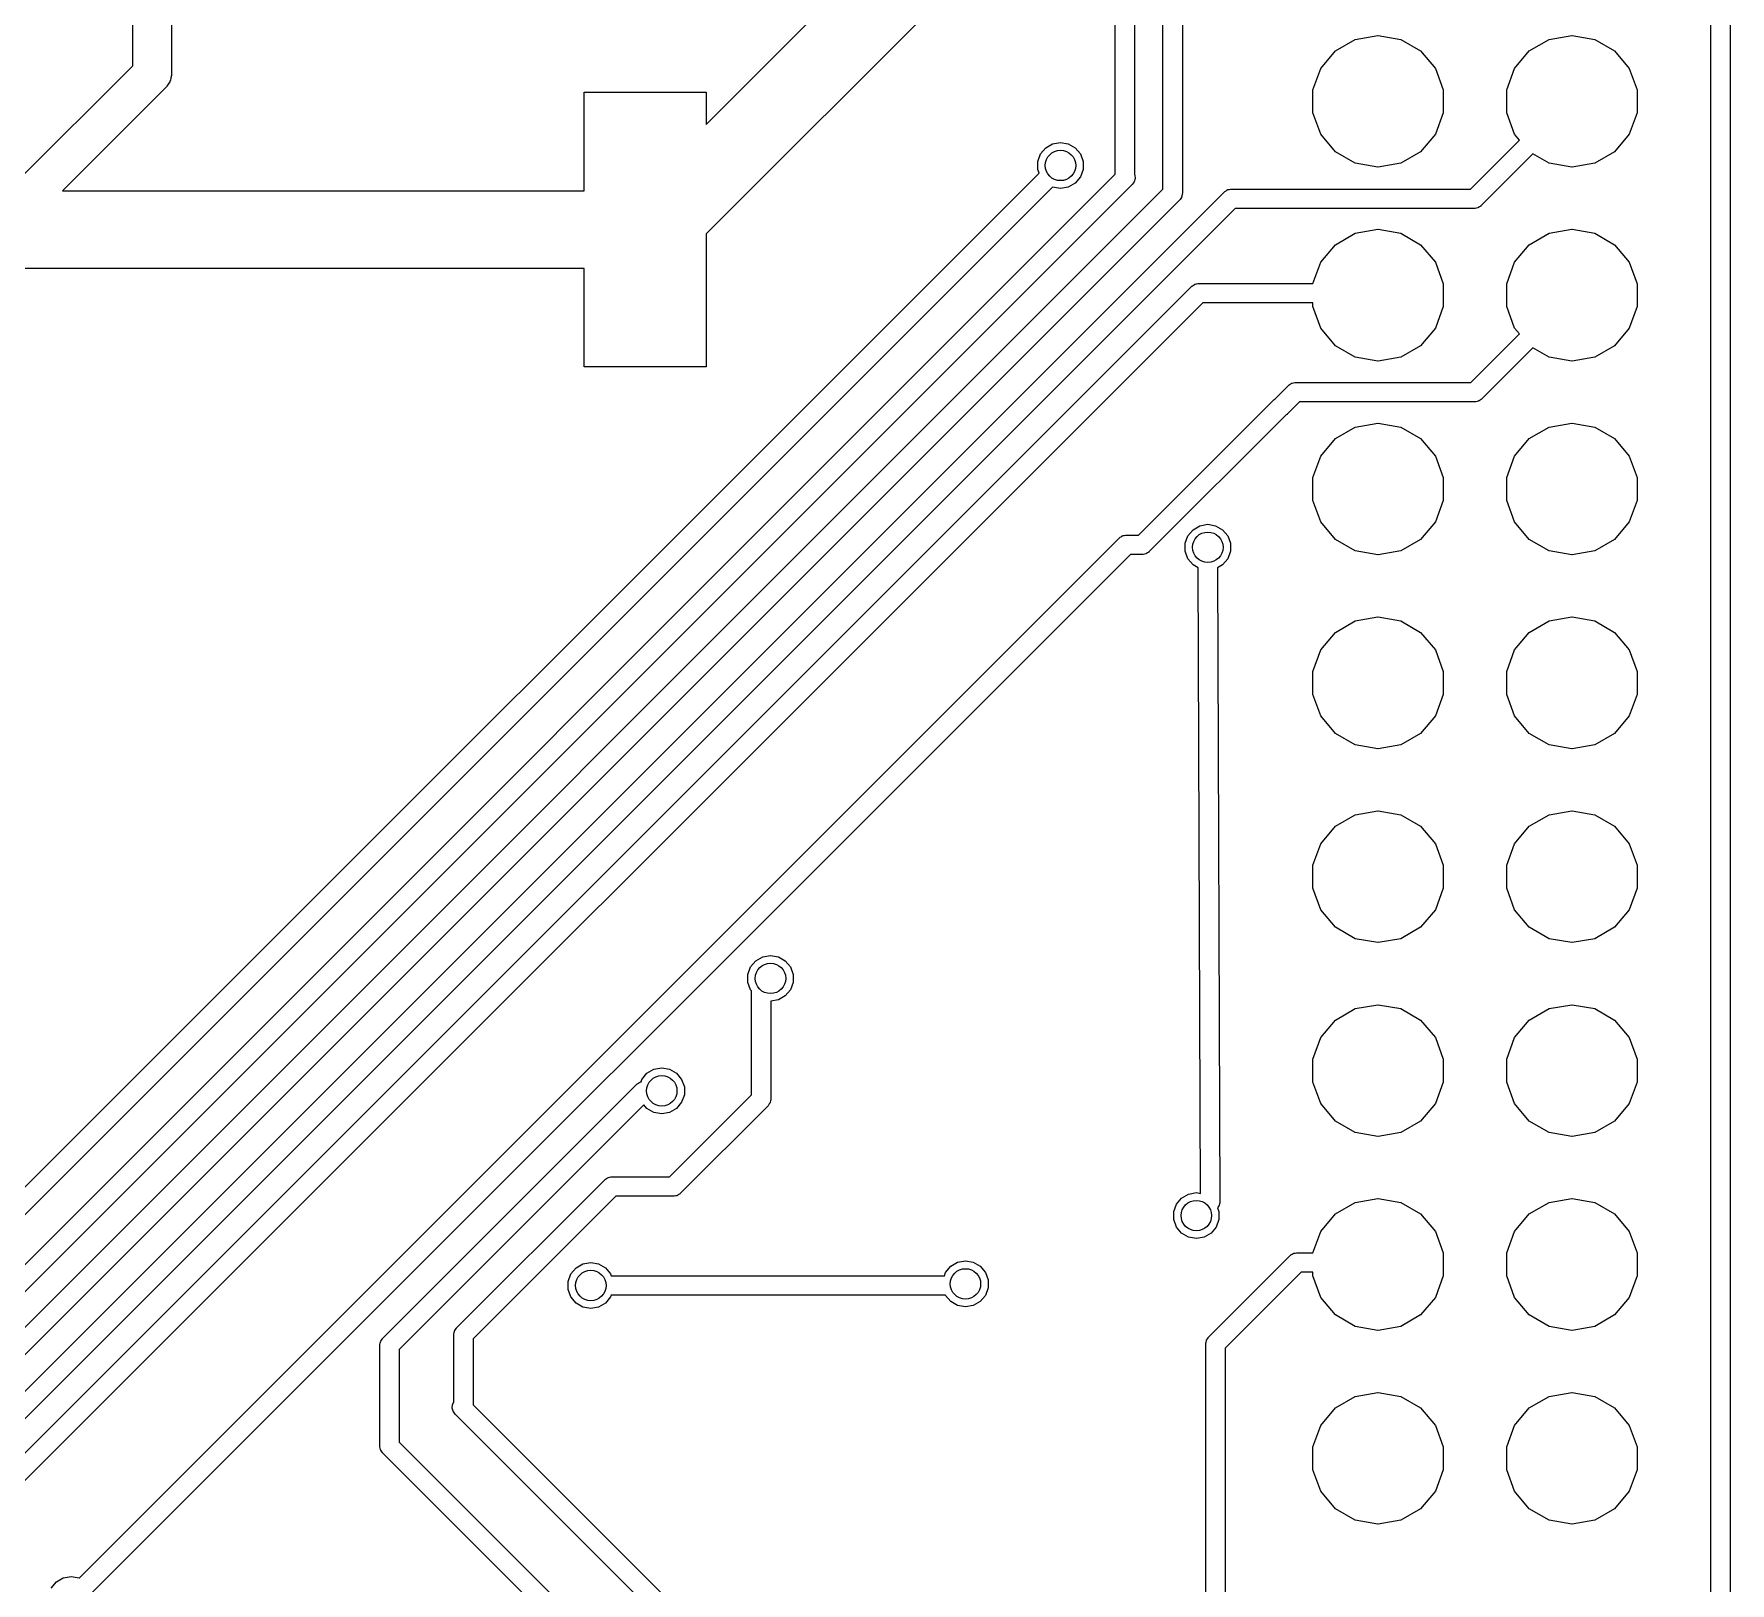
# Model space of a CAD drawing. Extents: x 10 to 287, y -200 to -10.
# Drawn here: x 157.34 to 179.56, y -92.19 to -71.89 of the extents above; entities that cross this region are included whole.
import ezdxf

# ---------------------------------------------------------------- set-up
doc = ezdxf.new("R2010")
doc.units = 0
doc.header["$MEASUREMENT"] = 0
doc.layers.add('BLACK', color=7, linetype='CONTINUOUS')

msp = doc.modelspace()

# ---------------------------------------------------------------- linework, layer by layer
at = {"layer": 'Black'}
for p, q in [((179.562, -51.292), (179.562, -112.995)), ((179.308, -112.942), (179.308, -51.3446)), ((171.505, -73.7255), (171.505, -53.3002)), ((171.759, -53.3002), (171.759, -73.7266)), ((172.133, -73.9224), (172.133, -55.9897)), ((172.387, -56.0423), (172.387, -73.975)), ((166.15, -73.0715), (169.952, -69.2696)), ((170.819, -69.8392), (166.15, -74.5083)), ((158.637, -72.304), (158.637, -71.6152)), ((159.145, -71.6152), (159.145, -72.4092)), ((174.392, -72.1084), (174.651, -71.9585)), ((174.651, -71.9585), (174.947, -71.9064)), ((174.947, -71.9064), (174.953, -71.9064)), ((174.953, -71.9064), (175.249, -71.9585)), ((175.249, -71.9585), (175.508, -72.1084)), ((176.932, -72.1084), (177.191, -71.9585)), ((177.191, -71.9585), (177.487, -71.9064)), ((177.487, -71.9064), (177.493, -71.9064)), ((177.493, -71.9064), (177.789, -71.9585)), ((177.789, -71.9585), (178.048, -72.1084)), ((174.199, -72.3382), (174.392, -72.1084)), ((175.508, -72.1084), (175.701, -72.3382)), ((176.739, -72.3382), (176.932, -72.1084)), ((178.048, -72.1084), (178.241, -72.3382)), ((157.115, -73.826), (158.637, -72.304)), ((159.144, -72.4313), (159.135, -72.4634)), ((159.145, -72.4092), (159.143, -72.4202)), ((159.143, -72.4202), (159.144, -72.4313)), ((174.096, -72.62), (174.199, -72.3382)), ((175.701, -72.3382), (175.804, -72.62)), ((176.636, -72.62), (176.739, -72.3382)), ((178.241, -72.3382), (178.344, -72.62)), ((159.07, -72.5888), (157.716, -73.9428)), ((159.077, -72.5796), (159.07, -72.5888)), ((159.085, -72.5724), (159.077, -72.5796)), ((159.102, -72.5437), (159.085, -72.5724)), ((159.121, -72.5165), (159.102, -72.5437)), ((159.124, -72.5057), (159.121, -72.5165)), ((159.13, -72.496), (159.124, -72.5057)), ((159.135, -72.4634), (159.13, -72.496)), ((164.55, -73.9428), (164.55, -72.6512)), ((164.55, -72.6512), (166.15, -72.6512)), ((166.15, -72.6512), (166.15, -73.0715)), ((174.096, -72.92), (174.096, -72.62)), ((175.804, -72.62), (175.804, -72.92)), ((176.636, -72.92), (176.636, -72.62)), ((178.344, -72.62), (178.344, -72.92)), ((174.199, -73.2018), (174.096, -72.92)), ((175.804, -72.92), (175.701, -73.2018)), ((176.739, -73.2018), (176.636, -72.92)), ((178.344, -72.92), (178.241, -73.2018)), ((170.687, -73.3273), (170.79, -73.3091)), ((170.79, -73.3091), (170.893, -73.3273)), ((174.392, -73.4316), (174.199, -73.2018)), ((175.701, -73.2018), (175.508, -73.4316)), ((176.161, -73.9197), (176.803, -73.2778)), ((176.803, -73.2778), (176.739, -73.2018)), ((178.241, -73.2018), (178.048, -73.4316)), ((170.494, -73.5578), (170.529, -73.4596)), ((170.529, -73.4596), (170.597, -73.3795)), ((170.597, -73.3795), (170.687, -73.3273)), ((170.893, -73.3273), (170.983, -73.3795)), ((170.983, -73.3795), (171.051, -73.4596)), ((171.051, -73.4596), (171.086, -73.5578)), ((174.651, -73.5815), (174.392, -73.4316)), ((175.508, -73.4316), (175.249, -73.5815)), ((176.98, -73.4595), (176.303, -74.1365)), ((177.191, -73.5815), (176.98, -73.4595)), ((178.048, -73.4316), (177.789, -73.5815)), ((148.69, -95.5302), (170.511, -73.7095)), ((149.44, -95.7901), (171.505, -73.7255)), ((170.494, -73.6622), (170.494, -73.5578)), ((170.511, -73.7095), (170.494, -73.6622)), ((171.051, -73.7604), (170.983, -73.8405)), ((171.086, -73.6622), (171.051, -73.7604)), ((171.086, -73.5578), (171.086, -73.6622)), ((171.759, -73.7266), (171.763, -73.7364)), ((171.763, -73.7364), (171.767, -73.7803)), ((174.947, -73.6336), (174.651, -73.5815)), ((174.953, -73.6336), (174.947, -73.6336)), ((175.249, -73.5815), (174.953, -73.6336)), ((177.487, -73.6336), (177.191, -73.5815)), ((177.493, -73.6336), (177.487, -73.6336)), ((177.789, -73.5815), (177.493, -73.6336)), ((170.687, -73.8926), (148.907, -95.6726)), ((171.721, -73.8679), (149.667, -95.9223)), ((150.271, -95.785), (172.133, -73.9224)), ((157.716, -73.9428), (164.55, -73.9428)), ((170.687, -73.8927), (170.687, -73.8926)), ((170.79, -73.9109), (170.687, -73.8927)), ((170.893, -73.8927), (170.79, -73.9109)), ((170.983, -73.8405), (170.893, -73.8927)), ((171.73, -73.859), (171.721, -73.8679)), ((171.721, -73.8679), (171.721, -73.8679)), ((171.756, -73.8229), (171.73, -73.859)), ((171.767, -73.7803), (171.756, -73.8229)), ((172.387, -73.986), (172.382, -74.0021)), ((172.387, -73.975), (172.386, -73.9805)), ((172.386, -73.9805), (172.387, -73.986)), ((172.746, -74.1481), (172.937, -73.9569)), ((172.937, -73.9569), (172.941, -73.9537)), ((172.941, -73.9537), (172.945, -73.9494)), ((172.945, -73.9494), (172.959, -73.9411)), ((172.959, -73.9411), (172.973, -73.9316)), ((172.973, -73.9316), (172.978, -73.9302)), ((172.978, -73.9302), (172.983, -73.9274)), ((172.983, -73.9274), (173, -73.9245)), ((173, -73.9245), (173.016, -73.9202)), ((173.016, -73.9202), (173.021, -73.9207)), ((173.021, -73.9207), (173.027, -73.9197)), ((173.027, -73.9197), (176.161, -73.9197)), ((172.35, -74.0648), (150.487, -95.9274)), ((150.87, -96.0238), (172.746, -74.1481)), ((172.353, -74.0602), (172.35, -74.0648)), ((172.358, -74.0566), (172.353, -74.0602)), ((172.366, -74.0422), (172.358, -74.0566)), ((172.375, -74.0286), (172.366, -74.0422)), ((172.377, -74.0232), (172.375, -74.0286)), ((172.38, -74.0184), (172.377, -74.0232)), ((172.382, -74.0021), (172.38, -74.0184)), ((173.079, -74.1737), (172.925, -74.3277)), ((176.213, -74.1737), (173.079, -74.1737)), ((176.219, -74.1727), (176.213, -74.1737)), ((176.224, -74.1732), (176.219, -74.1727)), ((176.24, -74.1689), (176.224, -74.1732)), ((176.257, -74.1661), (176.24, -74.1689)), ((176.262, -74.1633), (176.257, -74.1661)), ((176.267, -74.1618), (176.262, -74.1633)), ((176.281, -74.1523), (176.267, -74.1618)), ((176.295, -74.144), (176.281, -74.1523)), ((176.299, -74.1397), (176.295, -74.144)), ((176.303, -74.1365), (176.299, -74.1397)), ((172.925, -74.3277), (151.087, -96.1662)), ((166.15, -74.5083), (166.15, -76.2504)), ((174.199, -74.8782), (174.392, -74.6484)), ((174.392, -74.6484), (174.651, -74.4985)), ((174.651, -74.4985), (174.947, -74.4464)), ((174.947, -74.4464), (174.953, -74.4464)), ((174.953, -74.4464), (175.249, -74.4985)), ((175.249, -74.4985), (175.508, -74.6484)), ((175.508, -74.6484), (175.701, -74.8782)), ((176.739, -74.8782), (176.932, -74.6484)), ((176.932, -74.6484), (177.191, -74.4985)), ((177.191, -74.4985), (177.487, -74.4464)), ((177.487, -74.4464), (177.493, -74.4464)), ((177.493, -74.4464), (177.789, -74.4985)), ((177.789, -74.4985), (178.048, -74.6484)), ((178.048, -74.6484), (178.241, -74.8782)), ((174.098, -75.1561), (174.199, -74.8782)), ((175.701, -74.8782), (175.804, -75.16)), ((176.636, -75.16), (176.739, -74.8782)), ((178.241, -74.8782), (178.344, -75.16)), ((164.55, -74.9588), (156.13, -74.9588)), ((164.55, -76.2504), (164.55, -74.9588)), ((151.37, -96.3337), (172.511, -75.1933)), ((172.511, -75.1933), (172.515, -75.1901)), ((172.515, -75.1901), (172.519, -75.1858)), ((172.519, -75.1858), (172.533, -75.1775)), ((172.533, -75.1775), (172.547, -75.168)), ((172.547, -75.168), (172.552, -75.1665)), ((172.552, -75.1665), (172.557, -75.1637)), ((172.557, -75.1637), (172.574, -75.1608)), ((172.574, -75.1608), (172.59, -75.1565)), ((172.59, -75.1565), (172.595, -75.157)), ((172.595, -75.157), (172.601, -75.1561)), ((172.601, -75.1561), (174.098, -75.1561)), ((175.804, -75.16), (175.804, -75.46)), ((176.636, -75.46), (176.636, -75.16)), ((178.344, -75.16), (178.344, -75.46)), ((172.653, -75.4101), (151.587, -96.4761)), ((174.096, -75.4101), (172.653, -75.4101)), ((174.096, -75.46), (174.096, -75.4101)), ((174.199, -75.7418), (174.096, -75.46)), ((175.804, -75.46), (175.701, -75.7418)), ((176.739, -75.7418), (176.636, -75.46)), ((178.344, -75.46), (178.241, -75.7418)), ((174.392, -75.9716), (174.199, -75.7418)), ((175.701, -75.7418), (175.508, -75.9716)), ((176.803, -75.8178), (176.739, -75.7418)), ((178.241, -75.7418), (178.048, -75.9716)), ((174.651, -76.1215), (174.392, -75.9716)), ((175.508, -75.9716), (175.249, -76.1215)), ((176.167, -76.453), (176.803, -75.8178)), ((178.048, -75.9716), (177.789, -76.1215)), ((174.947, -76.1736), (174.651, -76.1215)), ((174.953, -76.1736), (174.947, -76.1736)), ((175.249, -76.1215), (174.953, -76.1736)), ((176.98, -75.9995), (176.31, -76.6698)), ((177.191, -76.1215), (176.98, -75.9995)), ((177.487, -76.1736), (177.191, -76.1215)), ((177.493, -76.1736), (177.487, -76.1736)), ((177.789, -76.1215), (177.493, -76.1736)), ((166.15, -76.2504), (164.55, -76.2504)), ((173.601, -76.6694), (173.78, -76.4902)), ((173.78, -76.4902), (173.785, -76.487)), ((173.785, -76.487), (173.788, -76.4827)), ((173.788, -76.4827), (173.803, -76.4744)), ((173.803, -76.4744), (173.816, -76.4649)), ((173.816, -76.4649), (173.822, -76.4635)), ((173.822, -76.4635), (173.827, -76.4607)), ((173.827, -76.4607), (173.843, -76.4578)), ((173.843, -76.4578), (173.859, -76.4535)), ((173.859, -76.4535), (173.864, -76.454)), ((173.864, -76.454), (173.87, -76.453)), ((173.87, -76.453), (176.167, -76.453)), ((171.811, -78.453), (173.58, -76.6842)), ((173.745, -76.8786), (171.954, -78.6698)), ((173.58, -76.6842), (173.585, -76.681)), ((173.585, -76.681), (173.588, -76.6767)), ((173.588, -76.6767), (173.601, -76.6694)), ((173.758, -76.8713), (173.745, -76.8786)), ((173.761, -76.867), (173.758, -76.8713)), ((173.766, -76.8638), (173.761, -76.867)), ((173.923, -76.707), (173.766, -76.8638)), ((176.22, -76.707), (173.923, -76.707)), ((176.226, -76.706), (176.22, -76.707)), ((176.231, -76.7065), (176.226, -76.706)), ((176.247, -76.7022), (176.231, -76.7065)), ((176.263, -76.6993), (176.247, -76.7022)), ((176.268, -76.6965), (176.263, -76.6993)), ((176.274, -76.6951), (176.268, -76.6965)), ((176.287, -76.6856), (176.274, -76.6951)), ((176.302, -76.6773), (176.287, -76.6856)), ((176.305, -76.673), (176.302, -76.6773)), ((176.31, -76.6698), (176.305, -76.673)), ((174.392, -77.1884), (174.651, -77.0385)), ((174.651, -77.0385), (174.947, -76.9864)), ((174.947, -76.9864), (174.953, -76.9864)), ((174.953, -76.9864), (175.249, -77.0385)), ((175.249, -77.0385), (175.508, -77.1884)), ((176.932, -77.1884), (177.191, -77.0385)), ((177.191, -77.0385), (177.487, -76.9864)), ((177.487, -76.9864), (177.493, -76.9864)), ((177.493, -76.9864), (177.789, -77.0385)), ((177.789, -77.0385), (178.048, -77.1884)), ((174.199, -77.4182), (174.392, -77.1884)), ((175.508, -77.1884), (175.701, -77.4182)), ((176.739, -77.4182), (176.932, -77.1884)), ((178.048, -77.1884), (178.241, -77.4182)), ((174.096, -77.7), (174.199, -77.4182)), ((175.701, -77.4182), (175.804, -77.7)), ((176.636, -77.7), (176.739, -77.4182)), ((178.241, -77.4182), (178.344, -77.7)), ((174.096, -78), (174.096, -77.7)), ((175.804, -77.7), (175.804, -78)), ((176.636, -78), (176.636, -77.7)), ((178.344, -77.7), (178.344, -78)), ((174.199, -78.2818), (174.096, -78)), ((175.804, -78), (175.701, -78.2818)), ((176.739, -78.2818), (176.636, -78)), ((178.344, -78), (178.241, -78.2818)), ((172.459, -78.4626), (172.527, -78.3825)), ((172.527, -78.3825), (172.617, -78.3303)), ((172.617, -78.3303), (172.72, -78.3121)), ((172.72, -78.3121), (172.823, -78.3303)), ((172.823, -78.3303), (172.913, -78.3825)), ((172.913, -78.3825), (172.981, -78.4626)), ((174.392, -78.5116), (174.199, -78.2818)), ((175.701, -78.2818), (175.508, -78.5116)), ((176.932, -78.5116), (176.739, -78.2818)), ((178.241, -78.2818), (178.048, -78.5116)), ((157.935, -92.1185), (171.563, -78.4902)), ((171.563, -78.4902), (171.568, -78.487)), ((171.568, -78.487), (171.572, -78.4827)), ((171.572, -78.4827), (171.586, -78.4744)), ((171.586, -78.4744), (171.6, -78.4649)), ((171.6, -78.4649), (171.605, -78.4635)), ((171.605, -78.4635), (171.61, -78.4607)), ((171.61, -78.4607), (171.626, -78.4578)), ((171.626, -78.4578), (171.642, -78.4535)), ((171.642, -78.4535), (171.648, -78.454)), ((171.648, -78.454), (171.653, -78.453)), ((171.653, -78.453), (171.811, -78.453)), ((172.424, -78.5608), (172.459, -78.4626)), ((172.424, -78.6652), (172.424, -78.5608)), ((172.981, -78.4626), (173.016, -78.5608)), ((173.016, -78.5608), (173.016, -78.6652)), ((174.651, -78.6615), (174.392, -78.5116)), ((175.508, -78.5116), (175.249, -78.6615)), ((177.191, -78.6615), (176.932, -78.5116)), ((178.048, -78.5116), (177.789, -78.6615)), ((171.706, -78.707), (158.11, -92.3028)), ((171.864, -78.707), (171.706, -78.707)), ((171.87, -78.706), (171.864, -78.707)), ((171.875, -78.7065), (171.87, -78.706)), ((171.891, -78.7022), (171.875, -78.7065)), ((171.907, -78.6993), (171.891, -78.7022)), ((171.912, -78.6965), (171.907, -78.6993)), ((171.918, -78.6951), (171.912, -78.6965)), ((171.931, -78.6856), (171.918, -78.6951)), ((171.946, -78.6773), (171.931, -78.6856)), ((171.949, -78.673), (171.946, -78.6773)), ((171.954, -78.6698), (171.949, -78.673)), ((172.459, -78.7634), (172.424, -78.6652)), ((172.527, -78.8435), (172.459, -78.7634)), ((172.594, -78.8824), (172.527, -78.8435)), ((172.913, -78.8435), (172.848, -78.8813)), ((172.981, -78.7634), (172.913, -78.8435)), ((173.016, -78.6652), (172.981, -78.7634)), ((174.947, -78.7136), (174.651, -78.6615)), ((174.953, -78.7136), (174.947, -78.7136)), ((175.249, -78.6615), (174.953, -78.7136)), ((177.487, -78.7136), (177.191, -78.6615)), ((177.493, -78.7136), (177.487, -78.7136)), ((177.789, -78.6615), (177.493, -78.7136)), ((172.623, -87.0784), (172.594, -78.8824)), ((172.848, -78.8813), (172.877, -87.1896)), ((174.651, -79.5785), (174.947, -79.5264)), ((174.947, -79.5264), (174.953, -79.5264)), ((174.953, -79.5264), (175.249, -79.5785)), ((177.191, -79.5785), (177.487, -79.5264)), ((177.487, -79.5264), (177.493, -79.5264)), ((177.493, -79.5264), (177.789, -79.5785)), ((174.199, -79.9582), (174.392, -79.7284)), ((174.392, -79.7284), (174.651, -79.5785)), ((175.249, -79.5785), (175.508, -79.7284)), ((175.508, -79.7284), (175.701, -79.9582)), ((176.739, -79.9582), (176.932, -79.7284)), ((176.932, -79.7284), (177.191, -79.5785)), ((177.789, -79.5785), (178.048, -79.7284)), ((178.048, -79.7284), (178.241, -79.9582)), ((174.096, -80.24), (174.199, -79.9582)), ((175.701, -79.9582), (175.804, -80.24)), ((176.636, -80.24), (176.739, -79.9582)), ((178.241, -79.9582), (178.344, -80.24)), ((174.096, -80.54), (174.096, -80.24)), ((175.804, -80.24), (175.804, -80.54)), ((176.636, -80.54), (176.636, -80.24)), ((178.344, -80.24), (178.344, -80.54)), ((174.199, -80.8218), (174.096, -80.54)), ((175.804, -80.54), (175.701, -80.8218)), ((176.739, -80.8218), (176.636, -80.54)), ((178.344, -80.54), (178.241, -80.8218)), ((174.392, -81.0516), (174.199, -80.8218)), ((175.701, -80.8218), (175.508, -81.0516)), ((176.932, -81.0516), (176.739, -80.8218)), ((178.241, -80.8218), (178.048, -81.0516)), ((174.651, -81.2015), (174.392, -81.0516)), ((175.508, -81.0516), (175.249, -81.2015)), ((177.191, -81.2015), (176.932, -81.0516)), ((178.048, -81.0516), (177.789, -81.2015)), ((174.947, -81.2536), (174.651, -81.2015)), ((174.953, -81.2536), (174.947, -81.2536)), ((175.249, -81.2015), (174.953, -81.2536)), ((177.487, -81.2536), (177.191, -81.2015)), ((177.493, -81.2536), (177.487, -81.2536)), ((177.789, -81.2015), (177.493, -81.2536)), ((174.392, -82.2684), (174.651, -82.1185)), ((174.651, -82.1185), (174.947, -82.0664)), ((174.947, -82.0664), (174.953, -82.0664)), ((174.953, -82.0664), (175.249, -82.1185)), ((175.249, -82.1185), (175.508, -82.2684)), ((176.932, -82.2684), (177.191, -82.1185)), ((177.191, -82.1185), (177.487, -82.0664)), ((177.487, -82.0664), (177.493, -82.0664)), ((177.493, -82.0664), (177.789, -82.1185)), ((177.789, -82.1185), (178.048, -82.2684)), ((174.199, -82.4982), (174.392, -82.2684)), ((175.508, -82.2684), (175.701, -82.4982)), ((176.739, -82.4982), (176.932, -82.2684)), ((178.048, -82.2684), (178.241, -82.4982)), ((174.096, -82.78), (174.199, -82.4982)), ((175.701, -82.4982), (175.804, -82.78)), ((176.636, -82.78), (176.739, -82.4982)), ((178.241, -82.4982), (178.344, -82.78)), ((174.096, -83.08), (174.096, -82.78)), ((175.804, -82.78), (175.804, -83.08)), ((176.636, -83.08), (176.636, -82.78)), ((178.344, -82.78), (178.344, -83.08)), ((174.199, -83.3618), (174.096, -83.08)), ((175.804, -83.08), (175.701, -83.3618)), ((176.739, -83.3618), (176.636, -83.08)), ((178.344, -83.08), (178.241, -83.3618)), ((174.392, -83.5916), (174.199, -83.3618)), ((175.701, -83.3618), (175.508, -83.5916)), ((176.932, -83.5916), (176.739, -83.3618)), ((178.241, -83.3618), (178.048, -83.5916)), ((174.651, -83.7415), (174.392, -83.5916)), ((174.947, -83.7936), (174.651, -83.7415)), ((175.249, -83.7415), (174.953, -83.7936)), ((175.508, -83.5916), (175.249, -83.7415)), ((177.191, -83.7415), (176.932, -83.5916)), ((177.487, -83.7936), (177.191, -83.7415)), ((177.789, -83.7415), (177.493, -83.7936)), ((178.048, -83.5916), (177.789, -83.7415)), ((166.798, -84.0315), (166.889, -83.9793)), ((166.889, -83.9793), (166.991, -83.9611)), ((166.991, -83.9611), (167.094, -83.9793)), ((167.094, -83.9793), (167.185, -84.0315)), ((174.953, -83.7936), (174.947, -83.7936)), ((177.493, -83.7936), (177.487, -83.7936)), ((166.695, -84.2097), (166.731, -84.1115)), ((166.695, -84.3142), (166.695, -84.2097)), ((166.731, -84.1115), (166.798, -84.0315)), ((167.185, -84.0315), (167.252, -84.1115)), ((167.252, -84.1115), (167.288, -84.2097)), ((167.288, -84.2097), (167.288, -84.3142)), ((166.731, -84.4124), (166.695, -84.3142)), ((166.743, -84.4268), (166.731, -84.4124)), ((166.743, -85.7874), (166.743, -84.4268)), ((167.252, -84.4124), (167.185, -84.4925)), ((167.288, -84.3142), (167.252, -84.4124)), ((167.094, -84.5447), (166.997, -84.5619)), ((166.997, -84.5619), (166.997, -85.84)), ((167.185, -84.4925), (167.094, -84.5447)), ((174.651, -84.6585), (174.947, -84.6064)), ((174.947, -84.6064), (174.953, -84.6064)), ((174.953, -84.6064), (175.249, -84.6585)), ((177.191, -84.6585), (177.487, -84.6064)), ((177.487, -84.6064), (177.493, -84.6064)), ((177.493, -84.6064), (177.789, -84.6585)), ((174.199, -85.0382), (174.392, -84.8084)), ((174.392, -84.8084), (174.651, -84.6585)), ((175.249, -84.6585), (175.508, -84.8084)), ((175.508, -84.8084), (175.701, -85.0382)), ((176.739, -85.0382), (176.932, -84.8084)), ((176.932, -84.8084), (177.191, -84.6585)), ((177.789, -84.6585), (178.048, -84.8084)), ((178.048, -84.8084), (178.241, -85.0382)), ((174.096, -85.32), (174.199, -85.0382)), ((175.701, -85.0382), (175.804, -85.32)), ((176.636, -85.32), (176.739, -85.0382)), ((178.241, -85.0382), (178.344, -85.32)), ((174.096, -85.62), (174.096, -85.32)), ((175.804, -85.32), (175.804, -85.62)), ((176.636, -85.62), (176.636, -85.32)), ((178.344, -85.32), (178.344, -85.62)), ((165.306, -85.5847), (165.373, -85.5047)), ((165.373, -85.5047), (165.464, -85.4525)), ((165.464, -85.4525), (165.567, -85.4343)), ((165.567, -85.4343), (165.669, -85.4525)), ((165.669, -85.4525), (165.76, -85.5047)), ((165.76, -85.5047), (165.827, -85.5847)), ((161.91, -88.9808), (165.246, -85.6454)), ((165.246, -85.6454), (165.25, -85.6422)), ((165.25, -85.6422), (165.254, -85.6379)), ((165.254, -85.6379), (165.268, -85.6296)), ((165.268, -85.6296), (165.282, -85.6201)), ((165.282, -85.6201), (165.287, -85.6186)), ((165.287, -85.6186), (165.292, -85.6158)), ((165.292, -85.6158), (165.295, -85.6153)), ((165.295, -85.6153), (165.306, -85.5847)), ((165.827, -85.5847), (165.863, -85.6829)), ((165.863, -85.6829), (165.863, -85.7874)), ((174.199, -85.9018), (174.096, -85.62)), ((175.804, -85.62), (175.701, -85.9018)), ((176.739, -85.9018), (176.636, -85.62)), ((178.344, -85.62), (178.241, -85.9018)), ((165.333, -85.9175), (162.127, -89.1232)), ((165.373, -85.9657), (165.333, -85.9175)), ((165.464, -86.0179), (165.373, -85.9657)), ((165.667, -86.863), (166.743, -85.7874)), ((165.76, -85.9657), (165.669, -86.0179)), ((165.827, -85.8856), (165.76, -85.9657)), ((166.96, -85.9298), (165.81, -87.0798)), ((165.863, -85.7874), (165.827, -85.8856)), ((166.963, -85.9252), (166.96, -85.9298)), ((166.967, -85.9216), (166.963, -85.9252)), ((166.976, -85.9073), (166.967, -85.9216)), ((166.985, -85.8937), (166.976, -85.9073)), ((166.987, -85.8883), (166.985, -85.8937)), ((166.989, -85.8834), (166.987, -85.8883)), ((166.992, -85.8671), (166.989, -85.8834)), ((166.997, -85.8511), (166.992, -85.8671)), ((166.997, -85.84), (166.996, -85.8455)), ((166.996, -85.8455), (166.997, -85.8511)), ((174.392, -86.1316), (174.199, -85.9018)), ((175.701, -85.9018), (175.508, -86.1316)), ((176.932, -86.1316), (176.739, -85.9018)), ((178.241, -85.9018), (178.048, -86.1316)), ((165.567, -86.036), (165.464, -86.0179)), ((165.669, -86.0179), (165.567, -86.036)), ((174.651, -86.2815), (174.392, -86.1316)), ((175.508, -86.1316), (175.249, -86.2815)), ((177.191, -86.2815), (176.932, -86.1316)), ((178.048, -86.1316), (177.789, -86.2815)), ((174.947, -86.3336), (174.651, -86.2815)), ((174.953, -86.3336), (174.947, -86.3336)), ((175.249, -86.2815), (174.953, -86.3336)), ((177.487, -86.3336), (177.191, -86.2815)), ((177.493, -86.3336), (177.487, -86.3336)), ((177.789, -86.2815), (177.493, -86.3336)), ((164.843, -86.8844), (164.856, -86.8749)), ((164.856, -86.8749), (164.862, -86.8735)), ((164.862, -86.8735), (164.867, -86.8707)), ((164.867, -86.8707), (164.883, -86.8678)), ((164.883, -86.8678), (164.899, -86.8635)), ((164.899, -86.8635), (164.904, -86.864)), ((164.904, -86.864), (164.91, -86.863)), ((164.91, -86.863), (165.667, -86.863)), ((162.88, -88.8402), (164.82, -86.9002)), ((164.82, -86.9002), (164.825, -86.897)), ((164.825, -86.897), (164.828, -86.8927)), ((164.828, -86.8927), (164.843, -86.8844)), ((165.787, -87.0956), (165.774, -87.1051)), ((165.802, -87.0873), (165.787, -87.0956)), ((165.805, -87.083), (165.802, -87.0873)), ((165.81, -87.0798), (165.805, -87.083)), ((172.377, -87.1395), (172.467, -87.0873)), ((172.467, -87.0873), (172.57, -87.0691)), ((172.57, -87.0691), (172.623, -87.0784)), ((164.963, -87.117), (163.097, -88.9826)), ((165.72, -87.117), (164.963, -87.117)), ((165.726, -87.116), (165.72, -87.117)), ((165.731, -87.1165), (165.726, -87.116)), ((165.747, -87.1122), (165.731, -87.1165)), ((165.763, -87.1093), (165.747, -87.1122)), ((165.768, -87.1065), (165.763, -87.1093)), ((165.774, -87.1051), (165.768, -87.1065)), ((172.274, -87.3178), (172.309, -87.2196)), ((172.274, -87.4222), (172.274, -87.3178)), ((172.309, -87.2196), (172.377, -87.1395)), ((172.856, -87.2571), (172.849, -87.2694)), ((172.849, -87.2694), (172.866, -87.3178)), ((172.865, -87.2437), (172.856, -87.2571)), ((172.867, -87.2381), (172.865, -87.2437)), ((172.866, -87.3178), (172.866, -87.4222)), ((172.869, -87.233), (172.867, -87.2381)), ((172.872, -87.2169), (172.869, -87.233)), ((172.877, -87.2011), (172.872, -87.2169)), ((172.877, -87.1896), (172.876, -87.1953)), ((172.876, -87.1953), (172.877, -87.2011)), ((174.392, -87.3484), (174.651, -87.1985)), ((174.651, -87.1985), (174.947, -87.1464)), ((174.947, -87.1464), (174.953, -87.1464)), ((174.953, -87.1464), (175.249, -87.1985)), ((175.249, -87.1985), (175.508, -87.3484)), ((176.932, -87.3484), (177.191, -87.1985)), ((177.191, -87.1985), (177.487, -87.1464)), ((177.487, -87.1464), (177.493, -87.1464)), ((177.493, -87.1464), (177.789, -87.1985)), ((177.789, -87.1985), (178.048, -87.3484)), ((172.309, -87.5204), (172.274, -87.4222)), ((172.377, -87.6005), (172.309, -87.5204)), ((172.831, -87.5204), (172.763, -87.6005)), ((172.866, -87.4222), (172.831, -87.5204)), ((174.199, -87.5782), (174.392, -87.3484)), ((175.508, -87.3484), (175.701, -87.5782)), ((176.739, -87.5782), (176.932, -87.3484)), ((178.048, -87.3484), (178.241, -87.5782)), ((172.467, -87.6527), (172.377, -87.6005)), ((172.57, -87.6709), (172.467, -87.6527)), ((172.673, -87.6527), (172.57, -87.6709)), ((172.763, -87.6005), (172.673, -87.6527)), ((174.098, -87.8561), (174.199, -87.5782)), ((175.701, -87.5782), (175.804, -87.86)), ((176.636, -87.86), (176.739, -87.5782)), ((178.241, -87.5782), (178.344, -87.86)), ((164.534, -88.0026), (164.637, -87.9845)), ((164.637, -87.9845), (164.74, -88.0026)), ((169.352, -88.0345), (169.442, -87.9823)), ((169.442, -87.9823), (169.545, -87.9641)), ((169.545, -87.9641), (169.648, -87.9823)), ((169.648, -87.9823), (169.738, -88.0345)), ((172.73, -88.9642), (173.801, -87.8933)), ((173.801, -87.8933), (173.806, -87.8901)), ((173.806, -87.8901), (173.809, -87.8858)), ((173.809, -87.8858), (173.824, -87.8775)), ((173.824, -87.8775), (173.837, -87.868)), ((173.837, -87.868), (173.843, -87.8665)), ((173.843, -87.8665), (173.848, -87.8637)), ((173.848, -87.8637), (173.864, -87.8608)), ((173.864, -87.8608), (173.88, -87.8565)), ((173.88, -87.8565), (173.885, -87.857)), ((173.885, -87.857), (173.891, -87.8561)), ((173.891, -87.8561), (174.098, -87.8561)), ((175.804, -87.86), (175.804, -88.16)), ((176.636, -88.16), (176.636, -87.86)), ((178.344, -87.86), (178.344, -88.16)), ((164.341, -88.2331), (164.376, -88.1349)), ((164.376, -88.1349), (164.444, -88.0549)), ((164.444, -88.0549), (164.534, -88.0026)), ((164.74, -88.0026), (164.83, -88.0549)), ((164.83, -88.0549), (164.897, -88.1349)), ((164.897, -88.1349), (164.906, -88.1583)), ((164.906, -88.1583), (169.269, -88.1583)), ((169.269, -88.1583), (169.284, -88.1146)), ((169.284, -88.1146), (169.352, -88.0345)), ((169.738, -88.0345), (169.806, -88.1146)), ((169.806, -88.1146), (169.841, -88.2128)), ((169.841, -88.2128), (169.841, -88.3172)), ((173.944, -88.1101), (172.947, -89.1066)), ((174.096, -88.1101), (173.944, -88.1101)), ((174.096, -88.16), (174.096, -88.1101)), ((174.199, -88.4418), (174.096, -88.16)), ((175.804, -88.16), (175.701, -88.4418)), ((176.739, -88.4418), (176.636, -88.16)), ((178.344, -88.16), (178.241, -88.4418)), ((164.341, -88.3376), (164.341, -88.2331)), ((164.376, -88.4358), (164.341, -88.3376)), ((164.906, -88.4123), (164.897, -88.4358)), ((169.283, -88.4123), (164.906, -88.4123)), ((169.284, -88.4154), (169.283, -88.4123)), ((169.352, -88.4955), (169.284, -88.4154)), ((169.806, -88.4154), (169.738, -88.4955)), ((169.841, -88.3172), (169.806, -88.4154)), ((164.444, -88.5158), (164.376, -88.4358)), ((164.534, -88.5681), (164.444, -88.5158)), ((164.637, -88.5862), (164.534, -88.5681)), ((164.74, -88.5681), (164.637, -88.5862)), ((164.83, -88.5158), (164.74, -88.5681)), ((164.897, -88.4358), (164.83, -88.5158)), ((169.442, -88.5477), (169.352, -88.4955)), ((169.545, -88.5659), (169.442, -88.5477)), ((169.648, -88.5477), (169.545, -88.5659)), ((169.738, -88.4955), (169.648, -88.5477)), ((174.392, -88.6716), (174.199, -88.4418)), ((175.701, -88.4418), (175.508, -88.6716)), ((176.932, -88.6716), (176.739, -88.4418)), ((178.241, -88.4418), (178.048, -88.6716)), ((162.853, -88.8817), (162.855, -88.8763)), ((162.855, -88.8763), (162.864, -88.8627)), ((162.864, -88.8627), (162.873, -88.8484)), ((162.873, -88.8484), (162.877, -88.8448)), ((162.877, -88.8448), (162.88, -88.8402)), ((174.651, -88.8215), (174.392, -88.6716)), ((174.947, -88.8736), (174.651, -88.8215)), ((174.953, -88.8736), (174.947, -88.8736)), ((175.249, -88.8215), (174.953, -88.8736)), ((175.508, -88.6716), (175.249, -88.8215)), ((177.191, -88.8215), (176.932, -88.6716)), ((177.487, -88.8736), (177.191, -88.8215)), ((177.493, -88.8736), (177.487, -88.8736)), ((177.789, -88.8215), (177.493, -88.8736)), ((178.048, -88.6716), (177.789, -88.8215)), ((161.873, -89.0595), (161.878, -89.0435)), ((161.874, -89.0651), (161.873, -89.0595)), ((161.873, -89.0706), (161.874, -89.0651)), ((161.873, -90.39), (161.873, -89.0706)), ((161.878, -89.0435), (161.881, -89.0271)), ((161.881, -89.0271), (161.883, -89.0223)), ((161.883, -89.0223), (161.885, -89.0169)), ((161.885, -89.0169), (161.894, -89.0033)), ((161.894, -89.0033), (161.903, -88.9889)), ((161.903, -88.9889), (161.907, -88.9854)), ((161.907, -88.9854), (161.91, -88.9808)), ((162.843, -88.9189), (162.848, -88.9029)), ((162.844, -88.9245), (162.843, -88.9189)), ((162.843, -88.93), (162.844, -88.9245)), ((162.843, -89.8135), (162.843, -88.93)), ((162.848, -88.9029), (162.851, -88.8866)), ((162.851, -88.8866), (162.853, -88.8817)), ((163.097, -88.9826), (163.097, -89.8474)), ((172.693, -89.0429), (172.698, -89.0269)), ((172.694, -89.0485), (172.693, -89.0429)), ((172.693, -89.054), (172.694, -89.0485)), ((172.693, -90.82), (172.693, -89.054)), ((172.698, -89.0269), (172.701, -89.0106)), ((172.701, -89.0106), (172.703, -89.0057)), ((172.703, -89.0057), (172.705, -89.0003)), ((172.705, -89.0003), (172.714, -88.9867)), ((172.714, -88.9867), (172.723, -88.9724)), ((172.723, -88.9724), (172.727, -88.9688)), ((172.727, -88.9688), (172.73, -88.9642)), ((162.127, -89.1232), (162.127, -90.3374)), ((172.947, -89.1066), (172.947, -90.82)), ((174.392, -89.8884), (174.651, -89.7385)), ((174.651, -89.7385), (174.947, -89.6864)), ((174.947, -89.6864), (174.953, -89.6864)), ((174.953, -89.6864), (175.249, -89.7385)), ((175.249, -89.7385), (175.508, -89.8884)), ((176.932, -89.8884), (177.191, -89.7385)), ((177.191, -89.7385), (177.487, -89.6864)), ((177.487, -89.6864), (177.493, -89.6864)), ((177.493, -89.6864), (177.789, -89.7385)), ((177.789, -89.7385), (178.048, -89.8884)), ((162.823, -89.8911), (162.827, -89.8471)), ((162.835, -89.9337), (162.823, -89.8911)), ((162.827, -89.8471), (162.843, -89.8135)), ((162.86, -89.9698), (162.835, -89.9337)), ((162.88, -89.9898), (162.86, -89.9698)), ((169.013, -96.1226), (162.88, -89.9898)), ((162.88, -89.9898), (162.88, -89.9898)), ((163.097, -89.8474), (169.23, -95.9802)), ((174.199, -90.1182), (174.392, -89.8884)), ((175.508, -89.8884), (175.701, -90.1182)), ((176.739, -90.1182), (176.932, -89.8884)), ((178.048, -89.8884), (178.241, -90.1182)), ((174.096, -90.4), (174.199, -90.1182)), ((175.701, -90.1182), (175.804, -90.4)), ((176.636, -90.4), (176.739, -90.1182)), ((178.241, -90.1182), (178.344, -90.4)), ((161.874, -90.3955), (161.873, -90.39)), ((161.873, -90.4011), (161.874, -90.3955)), ((161.878, -90.4171), (161.873, -90.4011)), ((161.881, -90.4334), (161.878, -90.4171)), ((161.883, -90.4383), (161.881, -90.4334)), ((162.127, -90.3374), (167.41, -95.6202)), ((174.096, -90.7), (174.096, -90.4)), ((175.804, -90.4), (175.804, -90.7)), ((176.636, -90.7), (176.636, -90.4)), ((178.344, -90.4), (178.344, -90.7)), ((161.885, -90.4437), (161.883, -90.4383)), ((161.894, -90.4573), (161.885, -90.4437)), ((161.903, -90.4716), (161.894, -90.4573)), ((161.907, -90.4752), (161.903, -90.4716)), ((161.91, -90.4798), (161.907, -90.4752)), ((167.193, -95.7626), (161.91, -90.4798)), ((172.693, -97.2274), (172.693, -90.82)), ((172.947, -90.82), (172.947, -97.28)), ((174.199, -90.9818), (174.096, -90.7)), ((175.804, -90.7), (175.701, -90.9818)), ((176.739, -90.9818), (176.636, -90.7)), ((178.344, -90.7), (178.241, -90.9818)), ((174.392, -91.2116), (174.199, -90.9818)), ((175.701, -90.9818), (175.508, -91.2116)), ((176.932, -91.2116), (176.739, -90.9818)), ((178.241, -90.9818), (178.048, -91.2116)), ((174.651, -91.3615), (174.392, -91.2116)), ((175.508, -91.2116), (175.249, -91.3615)), ((177.191, -91.3615), (176.932, -91.2116)), ((178.048, -91.2116), (177.789, -91.3615)), ((174.947, -91.4136), (174.651, -91.3615)), ((174.953, -91.4136), (174.947, -91.4136)), ((175.249, -91.3615), (174.953, -91.4136)), ((177.487, -91.4136), (177.191, -91.3615)), ((177.493, -91.4136), (177.487, -91.4136)), ((177.789, -91.3615), (177.493, -91.4136)), ((157.569, -92.2496), (157.637, -92.1695)), ((157.637, -92.1695), (157.727, -92.1173)), ((157.727, -92.1173), (157.83, -92.0991)), ((157.83, -92.0991), (157.933, -92.1173)), ((157.933, -92.1173), (157.935, -92.1185))]:
    msp.add_line(p, q, dxfattribs=at)
for centre in [(170.79, -73.61), (172.72, -78.613), (166.991, -84.262), (165.567, -85.7352), (172.57, -87.37), (164.637, -88.2853), (169.545, -88.265)]:
    msp.add_circle(centre, 0.1994, dxfattribs=at)

doc.saveas('drawing.dxf')
